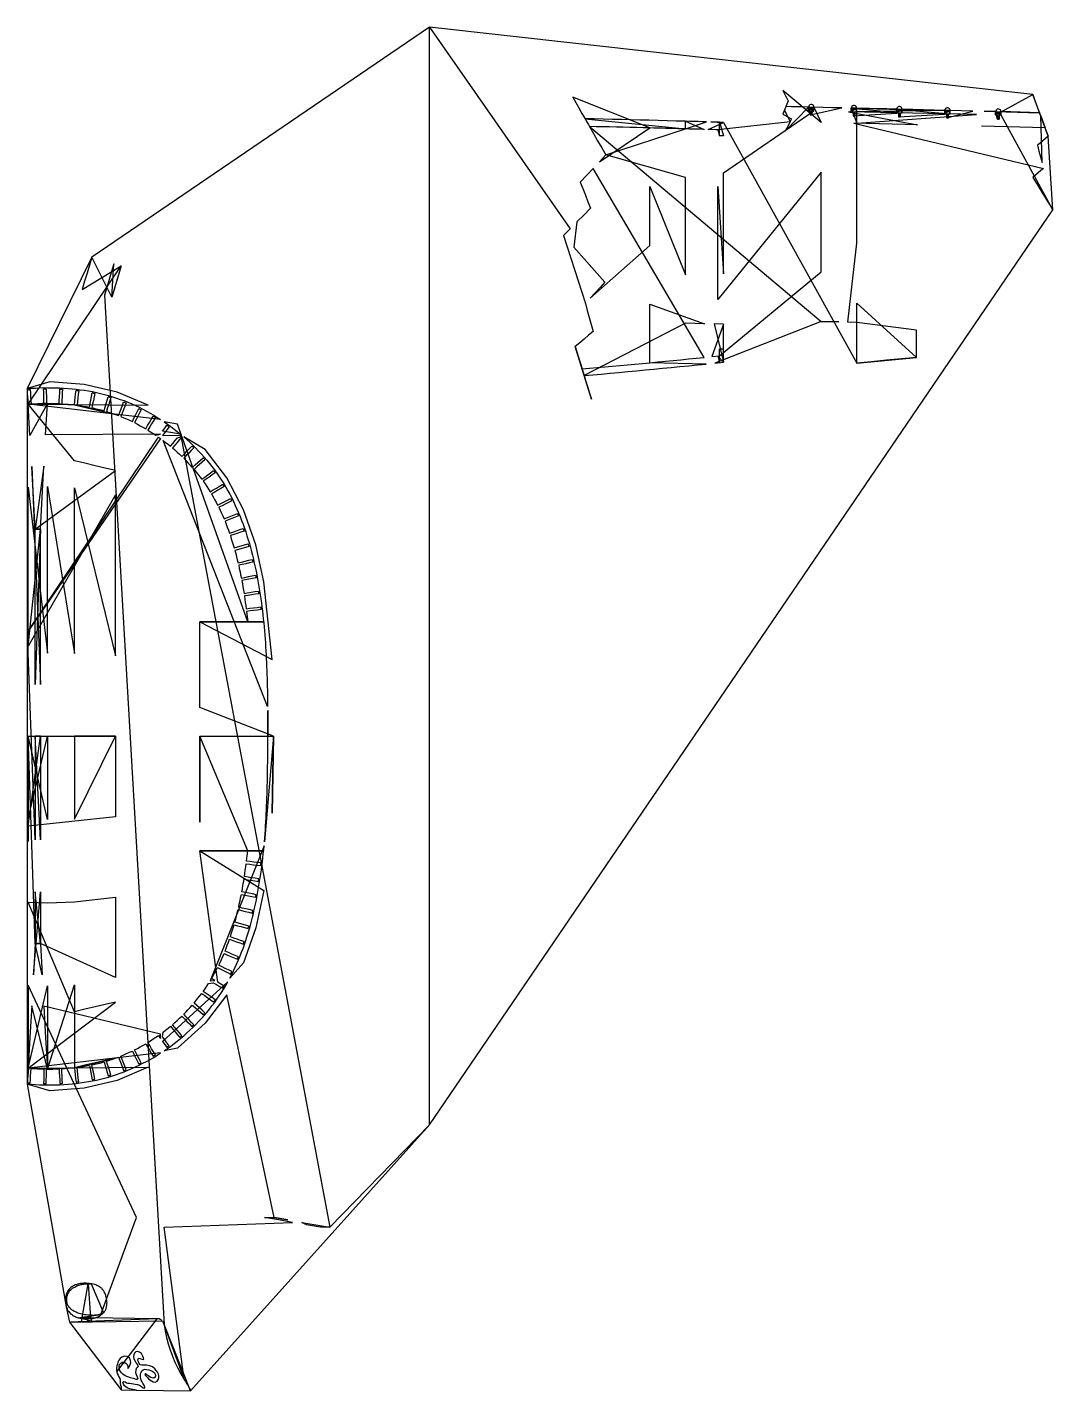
# Model space of a CAD drawing. Header units: metres. Extents: x 0 to 376, y 0 to 500.
import ezdxf

# ---------------------------------------------------------------- set-up
doc = ezdxf.new("R2010")
doc.units = ezdxf.units.M

msp = doc.modelspace()

# ---------------------------------------------------------------- linework, layer by layer
at = {"layer": 'BODY_OUTLINE', "color": 1}
msp.add_lwpolyline([(0, 367.55), (0, 112.44), (14.31, 30.79), (15.53, 25.16), (34.48, 0.37), (40.13, 0.25), (59.93, 0), (147.55, 97.5), (376.3, 433.06), (374.61, 460.08), (368.98, 475.29), (147.55, 500), (23.75, 415.73)], close=True, dxfattribs=at)
at = {"layer": 'BODY_POINTS', "color": 7}
msp.add_lwpolyline([(32.84, 6.93), (33.01, 6.27), (33.3, 5.66), (33.65, 5.08), (34.01, 4.5), (34.01, 4.5), (34.06, 3.88), (34.05, 3.25), (34.07, 2.62), (34.22, 2), (34.22, 2), (34.44, 1.45), (34.52, 0.91), (34.48, 0.37), (40.13, 0.25), (39.43, 0.3), (39.43, 0.3), (38.79, 0.41), (38.16, 0.53), (37.55, 0.7), (36.96, 0.97), (36.96, 0.97), (36.3, 1.34), (35.74, 1.84), (35.32, 2.46), (35.12, 3.2), (35.12, 3.2), (35.43, 3.38), (35.9, 3.21), (36.42, 2.94), (36.9, 2.83), (36.9, 2.83), (37.58, 2.72), (38.26, 2.62), (38.93, 2.53), (39.58, 2.44), (39.58, 2.44), (40.4, 2.27), (41.18, 1.99), (41.91, 1.57), (42.55, 1.03), (42.55, 1.03), (42.98, 0.92), (43.15, 1.27), (43.08, 1.79), (42.79, 2.15), (42.79, 2.15), (42.46, 2.72), (42.11, 3.27), (41.83, 3.85), (41.66, 4.48), (41.66, 4.48), (41.57, 5.03), (41.5, 5.59), (41.54, 6.14), (41.74, 6.67), (41.74, 6.67), (42.02, 7.27), (42.5, 7.71), (43.11, 7.92), (43.76, 7.83), (43.76, 7.83), (44.56, 7.72), (45.33, 7.45), (46.04, 7.05), (46.68, 6.55), (46.68, 6.55), (46.99, 6.07), (47.11, 5.49), (46.96, 4.97), (46.48, 4.63), (46.48, 4.63), (45.81, 4.7), (45.16, 4.94), (44.56, 5.29), (44.01, 5.7), (44.01, 5.7), (43.73, 5.96), (43.38, 6.14), (43.16, 6.11), (43.3, 5.71), (43.3, 5.71), (43.71, 5.25), (44.12, 4.83), (44.53, 4.41), (44.95, 4), (44.95, 4), (45.56, 3.57), (46.25, 3.24), (46.97, 3.16), (47.64, 3.48), (47.64, 3.48), (47.97, 3.83), (48.17, 4.29), (48.29, 4.8), (48.33, 5.32), (48.33, 5.32), (48.15, 6.09), (47.81, 6.81), (47.34, 7.46), (46.78, 8.05), (46.78, 8.05), (45.91, 8.73), (44.9, 9.16), (43.8, 9.38), (42.7, 9.42), (42.7, 9.42), (42.04, 9.37), (41.47, 9.54), (41.05, 9.94), (40.8, 10.54), (40.8, 10.54), (40.59, 11.11), (40.69, 11.66), (41.05, 11.95), (41.64, 11.75), (41.64, 11.75), (42.08, 11.56), (42.53, 11.46), (42.77, 11.58), (42.6, 12.05), (42.6, 12.05), (42.35, 12.87), (41.89, 13.62), (41.25, 14.17), (40.42, 14.42), (40.42, 14.42), (39.8, 14.23), (39.35, 13.77), (39.09, 13.15), (39.02, 12.51), (39.02, 12.51), (39.17, 11.66), (39.54, 10.89), (40.01, 10.16), (40.48, 9.44), (40.48, 9.44), (40.65, 8.99), (40.34, 8.57), (39.93, 8.11), (39.8, 7.56), (39.8, 7.56), (39.77, 6.73), (39.98, 5.92), (40.29, 5.13), (40.57, 4.34), (40.57, 4.34), (40.4, 4.07), (39.95, 4.15), (39.4, 4.35), (38.95, 4.45), (38.95, 4.45), (37.94, 4.72), (36.94, 5.06), (35.99, 5.5), (35.13, 6.07), (35.13, 6.07), (34.64, 6.55), (34.19, 7.08), (33.87, 7.66), (33.76, 8.34), (33.76, 8.34), (33.73, 8.98), (33.91, 9.59), (34.28, 10.12), (34.81, 10.46), (34.81, 10.46), (35.52, 10.49), (36.14, 10.16), (36.63, 9.6), (36.9, 8.95), (36.9, 8.95), (36.88, 8.6), (36.88, 8.24), (36.97, 8.1), (37.17, 8.39), (37.17, 8.39), (37.55, 9.01), (37.82, 9.67), (37.97, 10.37), (37.94, 11.11), (37.94, 11.11), (37.52, 12.02), (36.68, 12.58), (35.66, 12.72), (34.73, 12.35), (34.73, 12.35), (34.12, 11.84), (33.62, 11.23), (33.27, 10.53), (33.12, 9.75), (33.12, 9.75), (32.88, 9.08), (32.76, 8.37), (32.76, 7.64), (32.84, 6.93), (32.84, 6.93), (32.84, 6.93), (32.84, 6.93), (32.84, 6.93), (32.84, 6.93), (47.62, 26.41), (15.53, 25.16), (49.47, 25.69), (49.15, 25.95), (48.8, 26.16), (48.42, 26.31), (48.02, 26.39), (47.62, 26.41), (23.15, 26.73), (22.98, 26.79), (22.81, 26.85), (22.64, 26.91), (22.48, 26.97), (22.48, 26.97), (22.26, 26.97), (22.05, 26.98), (21.84, 26.99), (21.62, 26.99), (21.62, 26.99), (21.42, 26.98), (21.21, 26.96), (21, 26.94), (20.79, 26.92), (20.79, 26.92), (20.67, 26.9), (20.54, 26.88), (20.41, 26.86), (20.28, 26.84), (20.28, 26.84), (20.2, 26.78), (20.12, 26.73), (20.04, 26.67), (19.97, 26.61), (24.29, 26.55), (24.53, 26.62), (24.78, 26.69), (25.02, 26.76), (25.27, 26.83), (25.27, 26.83), (25.56, 26.96), (25.85, 27.09), (26.14, 27.22), (26.44, 27.34), (26.44, 27.34), (26.7, 27.53), (26.97, 27.72), (27.23, 27.9), (27.5, 28.09), (27.5, 28.09), (27.71, 28.3), (27.91, 28.52), (28.12, 28.73), (28.33, 28.94), (28.33, 28.94), (28.46, 29.16), (28.59, 29.38), (28.72, 29.6), (28.85, 29.82), (28.85, 29.82), (28.92, 30.09), (28.99, 30.36), (29.06, 30.64), (29.14, 30.91), (29.14, 30.91), (29.17, 31.25), (29.2, 31.59), (29.24, 31.93), (29.27, 32.28), (29.27, 32.28), (29.22, 32.69), (29.17, 33.09), (29.12, 33.5), (29.07, 33.91), (29.07, 33.91), (28.98, 34.26), (28.89, 34.61), (28.8, 34.96), (28.71, 35.31), (28.71, 35.31), (28.57, 35.62), (28.42, 35.93), (28.28, 36.24), (28.14, 36.55), (28.14, 36.55), (27.94, 36.8), (27.73, 37.05), (27.52, 37.31), (27.32, 37.56), (27.32, 37.56), (27.03, 37.76), (26.74, 37.96), (26.45, 38.16), (26.15, 38.37), (26.15, 38.37), (25.82, 38.5), (25.48, 38.64), (25.15, 38.78), (24.81, 38.91), (24.81, 38.91), (24.28, 39.02), (23.75, 39.14), (23.22, 39.25), (22.69, 39.36), (22.69, 39.36), (22.17, 39.38), (21.64, 39.4), (21.12, 39.42), (20.6, 39.44), (20.6, 39.44), (20.19, 39.38), (19.78, 39.33), (19.37, 39.27), (18.97, 39.21), (18.97, 39.21), (18.62, 39.1), (18.28, 38.99), (17.94, 38.89), (17.59, 38.78), (17.59, 38.78), (17.27, 38.6), (16.94, 38.42), (16.62, 38.24), (16.3, 38.06), (16.3, 38.06), (16.04, 37.82), (15.78, 37.58), (15.52, 37.34), (15.26, 37.1), (15.26, 37.1), (15.04, 36.75), (14.82, 36.4), (14.6, 36.06), (14.38, 35.71), (14.38, 35.71), (14.3, 35.38), (14.22, 35.06), (14.14, 34.74), (14.06, 34.41), (14.06, 34.41), (14.05, 33.95), (14.03, 33.5), (14.02, 33.04), (14.01, 32.58), (14.01, 32.58), (14.08, 32.13), (14.16, 31.68), (14.23, 31.24), (14.31, 30.79), (14.31, 30.79), (14.47, 30.43), (14.63, 30.07), (14.79, 29.7), (14.95, 29.34), (14.95, 29.34), (15.23, 29.04), (15.5, 28.73), (15.77, 28.43), (16.04, 28.12), (16.04, 28.12), (16.33, 27.92), (16.62, 27.72), (16.91, 27.52), (17.2, 27.32), (17.2, 27.32), (17.58, 27.17), (17.96, 27.03), (18.34, 26.89), (18.72, 26.74), (26.95, 28.01), (26.71, 27.96), (26.46, 27.91), (26.22, 27.86), (25.97, 27.81), (25.97, 27.81), (25.6, 27.77), (25.22, 27.72), (24.85, 27.68), (24.47, 27.63), (24.47, 27.63), (24.04, 27.64), (23.6, 27.65), (23.17, 27.66), (22.74, 27.66), (22.74, 27.66), (22.17, 27.73), (21.6, 27.8), (21.03, 27.86), (20.46, 27.93), (20.46, 27.93), (20.01, 28.07), (19.56, 28.2), (19.1, 28.34), (18.65, 28.48), (18.65, 28.48), (18.32, 28.62), (17.99, 28.76), (17.66, 28.91), (17.33, 29.05), (17.33, 29.05), (17.05, 29.23), (16.77, 29.4), (16.48, 29.58), (16.2, 29.75), (16.2, 29.75), (16, 29.95), (15.81, 30.15), (15.62, 30.35), (15.42, 30.56), (15.42, 30.56), (15.24, 30.84), (15.06, 31.13), (14.88, 31.41), (14.7, 31.7), (14.7, 31.7), (14.66, 31.96), (14.61, 32.23), (14.57, 32.49), (14.52, 32.76), (14.52, 32.76), (14.52, 33.09), (14.51, 33.42), (14.51, 33.75), (14.5, 34.08), (14.5, 34.08), (14.57, 34.39), (14.65, 34.7), (14.72, 35.01), (14.79, 35.32), (14.79, 35.32), (14.96, 35.63), (15.14, 35.94), (15.32, 36.25), (15.49, 36.56), (15.49, 36.56), (15.78, 36.82), (16.07, 37.09), (16.37, 37.35), (16.66, 37.62), (16.66, 37.62), (17.04, 37.82), (17.42, 38.03), (17.8, 38.23), (18.19, 38.44), (18.19, 38.44), (18.54, 38.55), (18.9, 38.67), (19.25, 38.79), (19.61, 38.9), (19.61, 38.9), (19.98, 38.97), (20.35, 39.04), (20.72, 39.11), (21.09, 39.18), (21.09, 39.18), (21.4, 39.2), (21.71, 39.22), (22.02, 39.24), (22.33, 39.26), (23.15, 26.73), (23.21, 26.66), (23.28, 26.59), (23.35, 26.52), (23.41, 26.45), (19.91, 26.52), (19.93, 26.54), (19.94, 26.56), (19.95, 26.59), (19.97, 26.61), (23.41, 26.45), (23.63, 26.48), (23.85, 26.5), (24.07, 26.52), (24.29, 26.55), (18.72, 26.74), (19.02, 26.69), (19.32, 26.63), (19.62, 26.57), (19.91, 26.52), (23.41, 26.45), (23.41, 26.21), (23.41, 25.96), (23.41, 25.71), (23.41, 25.47), (19.91, 26.52), (19.91, 26.22), (19.91, 25.92), (19.91, 25.63), (19.91, 25.33), (22.33, 39.26), (22.6, 39.24), (22.88, 39.23), (23.15, 39.22), (23.42, 39.2), (27.94, 28.55), (27.7, 28.42), (27.45, 28.28), (27.2, 28.15), (26.95, 28.01), (40.05, 63.5), (0.38, 148.68), (0.38, 118.24), (7.38, 148.46), (7.38, 117.94), (17.38, 148.85), (17.38, 118.46), (32.38, 121.98), (32.38, 121.98), (28.63, 121.1), (24.88, 120.22), (21.13, 119.34), (17.38, 118.46), (7.38, 117.94), (5.63, 118.02), (3.88, 118.09), (2.13, 118.17), (0.38, 118.24), (44.36, 118.63), (32.96, 113.79), (20.93, 110.96), (8.27, 110.02), (0, 112.44), (0, 112.44), (1.5, 112.37), (3, 112.29), (4.51, 112.22), (6.01, 112.14), (6.01, 112.14), (7.5, 112.16), (9, 112.18), (10.49, 112.2), (11.99, 112.22), (11.99, 112.22), (13.48, 112.34), (14.98, 112.45), (16.47, 112.57), (17.97, 112.69), (17.97, 112.69), (19.45, 112.91), (20.93, 113.14), (22.42, 113.36), (23.9, 113.59), (23.9, 113.59), (25.39, 113.94), (26.87, 114.3), (28.35, 114.65), (29.84, 115.01), (29.84, 115.01), (31.26, 115.49), (32.69, 115.97), (34.11, 116.45), (35.54, 116.93), (35.54, 116.93), (36.93, 117.53), (38.32, 118.14), (39.71, 118.75), (41.1, 119.36), (41.1, 119.36), (42.43, 120.08), (43.77, 120.79), (45.1, 121.51), (46.44, 122.23), (46.44, 122.23), (47.7, 123.05), (48.95, 123.86), (0.49, 118.23), (0.49, 118.23), (0.37, 116.9), (0.26, 115.58), (0.15, 114.25), (0.04, 112.92), (0.04, 112.92), (0.29, 112.91), (0.54, 112.89), (0.8, 112.87), (1.05, 112.85), (1.05, 112.85), (1.14, 114.18), (1.22, 115.51), (1.31, 116.83), (1.4, 118.16), (1.4, 118.16), (2.57, 118.11), (3.74, 118.06), (4.91, 118), (6.07, 117.95), (6.07, 117.95), (6.06, 116.62), (6.04, 115.29), (6.03, 113.96), (6.01, 112.63), (6.01, 112.63), (6.26, 112.63), (6.5, 112.62), (6.74, 112.62), (6.98, 112.62), (6.98, 112.62), (7, 113.95), (7.01, 115.28), (7.03, 116.61), (7.04, 117.94), (7.04, 117.94), (8.21, 117.96), (9.37, 117.98), (10.54, 118), (11.7, 118.02), (11.7, 118.02), (11.77, 116.69), (11.83, 115.36), (11.9, 114.03), (11.97, 112.7), (11.97, 112.7), (12.21, 112.71), (12.45, 112.72), (12.69, 112.74), (12.93, 112.75), (12.93, 112.75), (12.87, 114.08), (12.8, 115.41), (12.74, 116.74), (12.67, 118.06), (12.67, 118.06), (13.83, 118.16), (14.99, 118.26), (16.14, 118.36), (17.3, 118.46), (17.3, 118.46), (17.45, 117.14), (17.61, 115.81), (17.76, 114.49), (17.91, 113.17), (17.91, 113.17), (18.15, 113.2), (18.39, 113.22), (18.63, 113.25), (18.87, 113.28), (18.87, 113.28), (18.72, 114.6), (18.57, 115.92), (18.42, 117.25), (18.26, 118.57), (18.26, 118.57), (19.41, 118.75), (20.55, 118.93), (21.7, 119.11), (22.84, 119.3), (22.84, 119.3), (23.08, 117.99), (23.33, 116.68), (23.57, 115.37), (23.82, 114.06), (23.82, 114.06), (24.07, 114.11), (24.32, 114.16), (24.58, 114.21), (24.83, 114.26), (24.83, 114.26), (24.55, 115.56), (24.27, 116.86), (23.99, 118.16), (23.71, 119.47), (23.71, 119.47), (24.83, 119.74), (25.95, 120.02), (27.07, 120.3), (28.2, 120.58), (28.2, 120.58), (28.57, 119.3), (28.95, 118.03), (29.32, 116.75), (29.7, 115.47), (29.7, 115.47), (29.93, 115.54), (30.17, 115.61), (30.4, 115.68), (30.63, 115.75), (30.63, 115.75), (30.25, 117.02), (29.88, 118.3), (29.5, 119.58), (29.12, 120.85), (29.12, 120.85), (30.22, 121.23), (31.31, 121.61), (32.41, 121.99), (33.5, 122.37), (33.5, 122.37), (33.97, 121.12), (34.43, 119.87), (34.9, 118.63), (35.37, 117.38), (35.37, 117.38), (35.6, 117.48), (35.84, 117.57), (36.08, 117.67), (36.32, 117.76), (36.32, 117.76), (35.82, 118.99), (35.33, 120.23), (34.83, 121.46), (34.34, 122.7), (34.34, 122.7), (35.4, 123.17), (36.45, 123.64), (37.51, 124.11), (38.57, 124.58), (38.57, 124.58), (39.15, 123.39), (39.73, 122.19), (40.31, 120.99), (40.89, 119.79), (40.89, 119.79), (41.12, 119.91), (41.35, 120.02), (41.58, 120.13), (41.81, 120.25), (41.81, 120.25), (41.2, 121.43), (40.59, 122.61), (39.99, 123.8), (39.38, 124.98), (39.38, 124.98), (40.4, 125.54), (41.42, 126.1), (42.44, 126.66), (43.46, 127.21), (43.46, 127.21), (44.14, 126.07), (44.82, 124.93), (45.51, 123.79), (46.19, 122.65), (46.19, 122.65), (46.4, 122.77), (46.6, 122.9), (46.81, 123.02), (47.02, 123.14), (47.02, 123.14), (46.34, 124.29), (45.65, 125.43), (44.97, 126.57), (44.29, 127.71), (44.29, 127.71), (45.26, 128.35), (46.23, 128.99), (47.2, 129.63), (48.17, 130.27), (48.17, 130.27), (48.93, 129.17), (48.9, 130.8), (48.9, 130.8), (6.13, 140.97), (6.75, 129.46), (7.38, 117.94), (1.63, 141.12), (1, 129.68), (0.38, 118.24), (32.38, 142.52), (28.63, 141.64), (24.88, 140.76), (21.13, 139.88), (17.38, 139), (0.38, 179.12), (7.38, 178.97), (17.38, 179.23), (32.38, 180.99), (32.38, 151.48), (4.88, 164), (4.38, 164), (3.88, 164), (3.38, 164), (2.88, 164), (4.88, 164), (5.5, 152.49), (2.88, 164), (2.25, 152.56), (4.88, 183), (4.88, 164), (2.88, 183), (2.88, 164), (0.38, 240), (0.38, 209.56), (7.38, 240), (7.38, 209.48), (0.38, 240), (7.38, 240), (17.38, 240), (32.38, 240), (17.38, 240), (17.38, 209.61), (32.38, 240), (32.38, 210.49), (0.38, 207), (0.38, 201.47), (0.38, 201.47), (0.38, 207), (4.88, 240), (2.88, 240), (4.88, 240), (4.88, 221), (4.88, 202), (2.88, 240), (2.88, 221), (2.88, 202), (0.38, 270.44), (0.38, 300.88), (0.38, 331.31), (7.38, 270.51), (7.38, 301.02), (7.38, 331.54), (17.38, 270.38), (17.38, 300.76), (17.38, 331.15), (32.38, 269.5), (32.38, 299.01), (32.38, 328.51), (0.38, 273), (0.38, 278.52), (48.17, 349.73), (48.17, 349.73), (48.9, 349.2), (48.9, 349.2), (0.38, 278.52), (0.38, 273), (4.88, 315.99), (4.38, 315.99), (3.88, 315.99), (3.38, 315.99), (2.88, 315.99), (4.88, 315.99), (5.5, 327.5), (6.13, 339.02), (2.88, 315.99), (2.25, 327.43), (1.63, 338.87), (4.88, 258.99), (4.88, 277.99), (4.88, 296.99), (4.88, 315.99), (2.88, 258.99), (2.88, 277.99), (2.88, 296.99), (2.88, 315.99), (32.38, 337.47), (28.63, 338.35), (24.88, 339.23), (21.13, 340.11), (17.38, 340.99), (0.38, 361.75), (7.38, 362.05), (17.38, 361.53), (32.38, 358.02), (32.38, 358.02), (28.63, 358.89), (24.88, 359.77), (21.13, 360.65), (17.38, 361.53), (7.38, 362.05), (5.63, 361.98), (3.88, 361.9), (2.13, 361.83), (0.38, 361.75), (44.36, 361.36), (32.96, 366.2), (20.93, 369.03), (8.27, 369.97), (0, 367.55), (0, 367.55), (1.5, 367.63), (3, 367.7), (4.51, 367.78), (6.01, 367.85), (6.01, 367.85), (7.5, 367.83), (9, 367.81), (10.49, 367.79), (11.99, 367.78), (11.99, 367.78), (13.48, 367.66), (14.98, 367.54), (16.47, 367.42), (17.97, 367.3), (17.97, 367.3), (19.45, 367.08), (20.93, 366.86), (22.42, 366.63), (23.9, 366.41), (23.9, 366.41), (25.39, 366.05), (26.87, 365.69), (28.35, 365.34), (29.84, 364.98), (29.84, 364.98), (31.26, 364.5), (32.69, 364.02), (34.11, 363.55), (35.54, 363.07), (35.54, 363.07), (36.93, 362.46), (38.32, 361.85), (39.71, 361.24), (41.1, 360.64), (41.1, 360.64), (42.43, 359.92), (43.77, 359.2), (45.1, 358.48), (46.44, 357.76), (46.44, 357.76), (47.7, 356.95), (48.95, 356.13), (0.49, 361.77), (0.49, 361.77), (0.37, 363.09), (0.26, 364.42), (0.15, 365.74), (0.04, 367.07), (0.04, 367.07), (0.29, 367.09), (0.54, 367.11), (0.8, 367.12), (1.05, 367.14), (1.05, 367.14), (1.14, 365.81), (1.22, 364.49), (1.31, 363.16), (1.4, 361.83), (1.4, 361.83), (2.57, 361.88), (3.74, 361.94), (4.91, 361.99), (6.07, 362.04), (6.07, 362.04), (6.06, 363.37), (6.04, 364.7), (6.03, 366.04), (6.01, 367.37), (6.01, 367.37), (6.26, 367.37), (6.5, 367.37), (6.74, 367.37), (6.98, 367.38), (6.98, 367.38), (7, 366.05), (7.01, 364.72), (7.03, 363.38), (7.04, 362.05), (7.04, 362.05), (8.21, 362.03), (9.37, 362.02), (10.54, 362), (11.7, 361.98), (11.7, 361.98), (11.77, 363.31), (11.83, 364.63), (11.9, 365.96), (11.97, 367.29), (11.97, 367.29), (12.21, 367.28), (12.45, 367.27), (12.69, 367.26), (12.93, 367.25), (12.93, 367.25), (12.87, 365.92), (12.8, 364.59), (12.74, 363.26), (12.67, 361.93), (12.67, 361.93), (13.83, 361.83), (14.99, 361.73), (16.14, 361.63), (17.3, 361.54), (17.3, 361.54), (17.45, 362.86), (17.61, 364.18), (17.76, 365.5), (17.91, 366.82), (17.91, 366.82), (18.15, 366.8), (18.39, 366.77), (18.63, 366.74), (18.87, 366.71), (18.87, 366.71), (18.72, 365.39), (18.57, 364.07), (18.42, 362.75), (18.26, 361.43), (18.26, 361.43), (19.41, 361.24), (20.55, 361.06), (21.7, 360.88), (22.84, 360.7), (22.84, 360.7), (23.08, 362.01), (23.33, 363.31), (23.57, 364.62), (23.82, 365.93), (23.82, 365.93), (24.07, 365.88), (24.32, 365.83), (24.58, 365.78), (24.83, 365.73), (24.83, 365.73), (24.55, 364.43), (24.27, 363.13), (23.99, 361.83), (23.71, 360.53), (23.71, 360.53), (24.83, 360.25), (25.95, 359.97), (27.07, 359.69), (28.2, 359.41), (28.2, 359.41), (28.57, 360.69), (28.95, 361.97), (29.32, 363.24), (29.7, 364.52), (29.7, 364.52), (29.93, 364.45), (30.17, 364.38), (30.4, 364.31), (30.63, 364.25), (30.63, 364.25), (30.25, 362.97), (29.88, 361.69), (29.5, 360.42), (29.12, 359.14), (29.12, 359.14), (30.22, 358.76), (31.31, 358.38), (32.41, 358.01), (33.5, 357.63), (33.5, 357.63), (33.97, 358.87), (34.43, 360.12), (34.9, 361.37), (35.37, 362.61), (35.37, 362.61), (35.6, 362.52), (35.84, 362.42), (36.08, 362.33), (36.32, 362.23), (36.32, 362.23), (35.82, 361), (35.33, 359.76), (34.83, 358.53), (34.34, 357.29), (34.34, 357.29), (35.4, 356.82), (36.45, 356.35), (37.51, 355.88), (38.57, 355.41), (38.57, 355.41), (39.15, 356.61), (39.73, 357.81), (40.31, 359), (40.89, 360.2), (40.89, 360.2), (41.12, 360.09), (41.35, 359.97), (41.58, 359.86), (41.81, 359.75), (41.81, 359.75), (41.2, 358.56), (40.59, 357.38), (39.99, 356.19), (39.38, 355.01), (39.38, 355.01), (40.4, 354.45), (41.42, 353.89), (42.44, 353.34), (43.46, 352.78), (43.46, 352.78), (44.14, 353.92), (44.82, 355.06), (45.51, 356.2), (46.19, 357.35), (46.19, 357.35), (46.4, 357.22), (46.6, 357.1), (46.81, 356.97), (47.02, 356.85), (47.02, 356.85), (46.34, 355.71), (45.65, 354.57), (44.97, 353.42), (44.29, 352.28), (44.29, 352.28), (45.26, 351.64), (46.23, 351), (47.2, 350.37), (48.93, 350.82), (6.75, 350.53), (7.38, 362.05), (1, 350.31), (0.38, 361.75), (34.51, 412.47), (31.03, 400.98), (23.75, 415.73), (22.85, 412.76), (21.95, 409.8), (21.05, 406.83), (20.15, 403.86), (34.51, 412.47), (33.64, 409.6), (32.77, 406.73), (31.9, 403.86), (31.03, 400.98), (31.81, 413.29), (30.93, 410.39), (30.06, 407.5), (29.18, 404.6), (28.3, 401.71), (50.19, 24.26), (50.1, 24.66), (49.95, 25.04), (49.73, 25.38), (57.58, 4.13), (58.01, 3.42), (58.44, 2.71), (58.88, 2), (59.31, 1.29), (59.31, 1.29), (59.52, 0.86), (59.73, 0.43), (59.93, 0), (50.19, 24.26), (50.59, 21.9), (51.09, 19.55), (51.7, 17.23), (52.42, 14.94), (53.25, 12.69), (54.18, 10.47), (55.22, 8.31), (56.35, 6.19), (57.58, 4.13), (50.3, 60), (97.29, 61.75), (92.16, 62.62), (87.03, 63.5), (90.55, 63.5), (95.67, 62.62), (90.55, 63.5), (73.27, 145.18), (65.25, 134.81), (65.25, 134.81), (55.12, 125.6), (50.21, 124.67), (51.47, 125.49), (51.47, 125.49), (52.67, 126.41), (53.87, 127.33), (55.07, 128.25), (56.27, 129.17), (56.27, 129.17), (57.4, 130.18), (58.52, 131.19), (59.65, 132.2), (60.78, 133.21), (60.78, 133.21), (61.82, 134.31), (62.86, 135.4), (63.91, 136.5), (64.95, 137.59), (64.95, 137.59), (65.9, 138.76), (66.85, 139.93), (67.79, 141.11), (68.74, 142.28), (68.74, 142.28), (69.59, 143.54), (70.43, 144.81), (71.28, 146.07), (72.12, 147.34), (72.12, 147.34), (72.85, 148.65), (73.58, 149.96), (49.68, 128.08), (50.44, 126.98), (51.19, 125.89), (51.19, 125.89), (51.4, 126.04), (51.61, 126.18), (51.82, 126.33), (52.02, 126.48), (52.02, 126.48), (51.24, 127.56), (50.46, 128.64), (49.68, 129.72), (49.82, 131.51), (50.74, 132.22), (51.66, 132.94), (52.58, 133.65), (52.58, 133.65), (53.43, 132.62), (54.27, 131.6), (55.12, 130.57), (55.97, 129.54), (55.97, 129.54), (56.16, 129.71), (56.36, 129.87), (56.55, 130.04), (56.75, 130.2), (56.75, 130.2), (55.88, 131.21), (55.01, 132.22), (54.14, 133.22), (53.27, 134.23), (53.27, 134.23), (54.13, 135.02), (54.99, 135.8), (55.86, 136.58), (56.72, 137.36), (56.72, 137.36), (57.65, 136.41), (58.58, 135.46), (59.51, 134.51), (60.44, 133.56), (60.44, 133.56), (60.61, 133.73), (60.78, 133.9), (60.96, 134.07), (61.13, 134.23), (61.13, 134.23), (60.2, 135.19), (59.27, 136.14), (58.34, 137.09), (57.41, 138.04), (57.41, 138.04), (58.19, 138.88), (58.98, 139.71), (59.77, 140.55), (60.55, 141.38), (60.55, 141.38), (61.56, 140.51), (62.57, 139.65), (63.58, 138.78), (64.58, 137.91), (64.58, 137.91), (64.74, 138.09), (64.9, 138.27), (65.06, 138.46), (65.22, 138.64), (65.22, 138.64), (64.21, 139.51), (63.2, 140.38), (62.19, 141.25), (61.19, 142.12), (61.19, 142.12), (61.91, 143.02), (62.63, 143.92), (63.35, 144.82), (64.07, 145.72), (64.07, 145.72), (65.14, 144.93), (66.21, 144.14), (67.28, 143.35), (68.35, 142.56), (68.35, 142.56), (68.5, 142.77), (68.65, 142.98), (68.8, 143.19), (68.95, 143.4), (68.95, 143.4), (67.86, 144.16), (66.77, 144.92), (65.68, 145.69), (64.59, 146.45), (64.59, 146.45), (65.23, 147.42), (65.86, 148.38), (66.5, 149.35), (68.28, 149.63), (69.42, 148.95), (70.56, 148.27), (71.71, 147.58), (71.71, 147.58), (71.83, 147.79), (71.95, 148), (72.08, 148.21), (72.2, 148.41), (72.2, 148.41), (71.06, 149.1), (69.92, 149.78), (63.38, 198), (86.73, 198), (80.9, 198), (75.06, 198), (69.22, 198), (63.38, 198), (86.87, 183.38), (83.82, 169.76), (79.37, 156.92), (74.31, 151.27), (75.03, 152.58), (75.03, 152.58), (75.67, 153.95), (76.3, 155.32), (76.94, 156.69), (77.57, 158.06), (77.57, 158.06), (78.1, 159.45), (78.64, 160.84), (79.17, 162.23), (79.71, 163.62), (79.71, 163.62), (80.16, 165.05), (80.61, 166.49), (81.07, 167.92), (81.52, 169.35), (81.52, 169.35), (81.89, 170.77), (82.27, 172.2), (82.64, 173.62), (83.01, 175.04), (83.01, 175.04), (83.32, 176.5), (83.63, 177.95), (83.94, 179.4), (84.26, 180.86), (84.26, 180.86), (84.51, 182.31), (84.77, 183.77), (85.02, 185.23), (85.28, 186.69), (85.28, 186.69), (85.49, 188.15), (85.7, 189.61), (85.91, 191.07), (86.12, 192.53), (86.12, 192.53), (86.28, 193.99), (86.45, 195.46), (86.61, 196.92), (86.78, 198.39), (86.78, 198.39), (86.9, 199.85), (67.14, 150.32), (67.14, 150.32), (68.78, 150.46), (67.63, 151.15), (67.63, 151.15), (68.19, 152.17), (68.75, 153.18), (69.31, 154.2), (69.86, 155.22), (69.86, 155.22), (71.05, 154.62), (72.23, 154.01), (73.42, 153.4), (74.6, 152.8), (74.6, 152.8), (74.72, 153.03), (74.83, 153.25), (74.94, 153.48), (75.06, 153.71), (75.06, 153.71), (73.86, 154.29), (72.66, 154.87), (71.47, 155.45), (70.27, 156.03), (70.27, 156.03), (70.75, 157.09), (71.24, 158.15), (71.72, 159.22), (72.21, 160.28), (72.21, 160.28), (73.43, 159.77), (74.66, 159.26), (75.89, 158.75), (77.12, 158.24), (77.12, 158.24), (77.22, 158.47), (77.31, 158.69), (77.4, 158.91), (77.49, 159.14), (77.49, 159.14), (76.26, 159.65), (75.03, 160.15), (73.8, 160.66), (72.58, 161.17), (72.58, 161.17), (72.99, 162.27), (73.4, 163.36), (73.82, 164.46), (74.23, 165.55), (74.23, 165.55), (75.48, 165.11), (76.74, 164.67), (77.99, 164.23), (79.25, 163.78), (79.25, 163.78), (79.33, 164.02), (79.41, 164.26), (79.49, 164.5), (79.58, 164.74), (79.58, 164.74), (78.31, 165.16), (77.05, 165.58), (75.79, 166), (74.53, 166.42), (74.53, 166.42), (74.88, 167.54), (75.23, 168.66), (75.58, 169.77), (75.92, 170.89), (75.92, 170.89), (77.21, 170.54), (78.49, 170.19), (79.77, 169.83), (81.06, 169.48), (81.06, 169.48), (81.12, 169.71), (81.18, 169.95), (81.25, 170.18), (81.31, 170.41), (81.31, 170.41), (80.03, 170.76), (78.75, 171.12), (77.46, 171.47), (76.18, 171.83), (76.18, 171.83), (76.48, 172.98), (76.78, 174.13), (77.07, 175.28), (77.37, 176.43), (77.37, 176.43), (78.66, 176.11), (79.96, 175.8), (81.25, 175.48), (82.54, 175.16), (82.54, 175.16), (82.6, 175.41), (82.66, 175.66), (82.72, 175.91), (82.77, 176.16), (82.77, 176.16), (81.47, 176.45), (80.17, 176.73), (78.88, 177.02), (77.58, 177.3), (77.58, 177.3), (77.82, 178.47), (78.07, 179.64), (78.31, 180.81), (78.56, 181.97), (78.56, 181.97), (79.86, 181.72), (81.17, 181.46), (82.47, 181.21), (83.78, 180.95), (83.78, 180.95), (83.83, 181.19), (83.87, 181.42), (83.92, 181.66), (83.97, 181.9), (83.97, 181.9), (82.66, 182.16), (81.36, 182.41), (80.05, 182.67), (78.74, 182.92), (78.74, 182.92), (78.94, 184.09), (79.14, 185.25), (79.34, 186.42), (79.54, 187.58), (79.54, 187.58), (80.86, 187.38), (82.17, 187.17), (83.49, 186.97), (84.8, 186.76), (84.8, 186.76), (84.84, 187), (84.88, 187.24), (84.91, 187.48), (84.95, 187.72), (84.95, 187.72), (83.64, 187.92), (82.32, 188.13), (81.01, 188.33), (79.69, 188.54), (79.69, 188.54), (79.86, 189.71), (80.02, 190.89), (80.19, 192.06), (80.36, 193.24), (80.36, 193.24), (81.68, 193.07), (83, 192.91), (84.32, 192.75), (85.64, 192.58), (85.64, 192.58), (85.67, 192.82), (85.7, 193.06), (85.73, 193.3), (85.76, 193.54), (85.76, 193.54), (84.44, 193.71), (83.12, 193.87), (81.8, 194.03), (80.48, 194.2), (80.48, 194.2), (80.58, 195.15), (80.68, 196.1), (80.79, 197.05), (80.89, 198), (63.38, 240), (63.38, 229.5), (63.38, 219), (63.38, 208.5), (63.38, 240), (90.38, 240), (89.85, 211.86), (90.38, 240), (87.03, 201.31), (87.16, 202.77), (87.28, 204.23), (87.28, 204.23), (87.38, 205.7), (87.47, 207.16), (87.56, 208.62), (87.65, 210.08), (87.65, 210.08), (87.72, 211.54), (87.78, 213), (87.85, 214.47), (87.92, 215.93), (87.92, 215.93), (87.96, 217.39), (88, 218.85), (88.04, 220.31), (88.09, 221.77), (88.09, 221.77), (88.11, 223.23), (88.14, 224.69), (88.16, 226.15), (88.18, 227.61), (88.18, 227.61), (88.2, 229.06), (88.22, 230.51), (88.23, 231.96), (88.25, 233.41), (88.25, 233.41), (88.25, 235.06), (88.25, 236.7), (88.25, 238.35), (88.25, 240), (88.22, 249.48), (88.23, 248.03), (88.25, 246.58), (88.25, 246.58), (88.25, 244.93), (88.25, 243.29), (88.25, 241.64), (88.25, 240), (90.38, 240), (63.38, 250.5), (63.38, 261), (63.38, 271.5), (63.38, 282), (86.73, 282), (80.9, 282), (75.06, 282), (69.22, 282), (63.38, 282), (89.85, 268.14), (86.87, 296.61), (83.82, 310.24), (79.37, 323.07), (73.27, 334.82), (65.25, 345.18), (65.25, 345.18), (57.4, 349.81), (58.52, 348.8), (59.65, 347.79), (60.78, 346.78), (60.78, 346.78), (61.82, 345.69), (62.86, 344.59), (63.91, 343.5), (64.95, 342.4), (64.95, 342.4), (65.9, 341.23), (66.85, 340.06), (67.79, 338.89), (68.74, 337.72), (68.74, 337.72), (69.59, 336.45), (70.43, 335.19), (71.28, 333.92), (72.12, 332.66), (72.12, 332.66), (72.85, 331.35), (73.58, 330.04), (74.31, 328.73), (75.03, 327.42), (75.03, 327.42), (75.67, 326.05), (76.3, 324.68), (76.94, 323.31), (77.57, 321.94), (77.57, 321.94), (78.1, 320.55), (78.64, 319.15), (79.17, 317.76), (79.71, 316.37), (79.71, 316.37), (80.16, 314.94), (80.61, 313.51), (81.07, 312.08), (81.52, 310.64), (81.52, 310.64), (81.89, 309.22), (82.27, 307.8), (82.64, 306.37), (83.01, 304.95), (83.01, 304.95), (83.32, 303.5), (83.63, 302.04), (83.94, 300.59), (84.26, 299.14), (84.26, 299.14), (84.51, 297.68), (84.77, 296.22), (85.02, 294.76), (85.28, 293.31), (85.28, 293.31), (85.49, 291.85), (85.7, 290.39), (85.91, 288.93), (86.12, 287.47), (86.12, 287.47), (86.28, 286), (86.45, 284.54), (86.61, 283.07), (86.78, 281.61), (86.78, 281.61), (86.9, 280.15), (87.03, 278.68), (87.16, 277.22), (87.28, 275.76), (87.28, 275.76), (87.38, 274.3), (87.47, 272.84), (87.56, 271.37), (87.65, 269.91), (87.65, 269.91), (87.72, 268.45), (87.78, 266.99), (87.85, 265.53), (87.92, 264.07), (87.92, 264.07), (87.96, 262.61), (88, 261.15), (88.04, 259.69), (88.09, 258.23), (88.09, 258.23), (88.11, 256.77), (88.14, 255.31), (88.16, 253.85), (88.18, 252.39), (88.18, 252.39), (88.2, 250.94), (49.82, 348.48), (50.74, 347.77), (51.66, 347.06), (52.58, 346.34), (52.58, 346.34), (53.43, 347.37), (54.27, 348.4), (55.12, 349.42), (56.55, 349.96), (56.75, 349.79), (56.75, 349.79), (55.88, 348.79), (55.01, 347.78), (54.14, 346.77), (53.27, 345.76), (53.27, 345.76), (54.13, 344.98), (54.99, 344.2), (55.86, 343.41), (56.72, 342.63), (56.72, 342.63), (57.65, 343.58), (58.58, 344.53), (59.51, 345.48), (60.44, 346.44), (60.44, 346.44), (60.61, 346.27), (60.78, 346.1), (60.96, 345.93), (61.13, 345.76), (61.13, 345.76), (60.2, 344.81), (59.27, 343.86), (58.34, 342.9), (57.41, 341.95), (57.41, 341.95), (58.19, 341.12), (58.98, 340.28), (59.77, 339.45), (60.55, 338.61), (60.55, 338.61), (61.56, 339.48), (62.57, 340.35), (63.58, 341.22), (64.58, 342.09), (64.58, 342.09), (64.74, 341.9), (64.9, 341.72), (65.06, 341.54), (65.22, 341.35), (65.22, 341.35), (64.21, 340.48), (63.2, 339.62), (62.19, 338.75), (61.19, 337.88), (61.19, 337.88), (61.91, 336.98), (62.63, 336.07), (63.35, 335.17), (64.07, 334.27), (64.07, 334.27), (65.14, 335.06), (66.21, 335.85), (67.28, 336.64), (68.35, 337.43), (68.35, 337.43), (68.5, 337.22), (68.65, 337.01), (68.8, 336.8), (68.95, 336.6), (68.95, 336.6), (67.86, 335.83), (66.77, 335.07), (65.68, 334.31), (64.59, 333.54), (64.59, 333.54), (65.23, 332.58), (65.86, 331.61), (66.5, 330.64), (67.14, 329.68), (67.14, 329.68), (68.28, 330.36), (69.42, 331.04), (70.56, 331.73), (71.71, 332.41), (71.71, 332.41), (71.83, 332.2), (71.95, 331.99), (72.08, 331.79), (72.2, 331.58), (72.2, 331.58), (71.06, 330.9), (69.92, 330.21), (68.78, 329.53), (67.63, 328.85), (67.63, 328.85), (68.19, 327.83), (68.75, 326.81), (69.31, 325.79), (69.86, 324.77), (69.86, 324.77), (71.05, 325.38), (72.23, 325.98), (73.42, 326.59), (74.6, 327.2), (74.6, 327.2), (74.72, 326.97), (74.83, 326.74), (74.94, 326.51), (75.06, 326.28), (75.06, 326.28), (73.86, 325.7), (72.66, 325.12), (71.47, 324.54), (70.27, 323.96), (70.27, 323.96), (70.75, 322.9), (71.24, 321.84), (71.72, 320.78), (72.21, 319.72), (72.21, 319.72), (73.43, 320.22), (74.66, 320.73), (75.89, 321.24), (77.12, 321.75), (77.12, 321.75), (77.22, 321.53), (77.31, 321.3), (77.4, 321.08), (77.49, 320.86), (77.49, 320.86), (76.26, 320.35), (75.03, 319.84), (73.8, 319.33), (72.58, 318.82), (72.58, 318.82), (72.99, 317.73), (73.4, 316.63), (73.82, 315.54), (74.23, 314.44), (74.23, 314.44), (75.48, 314.88), (76.74, 315.33), (77.99, 315.77), (79.25, 316.21), (79.25, 316.21), (79.33, 315.97), (79.41, 315.73), (79.49, 315.5), (79.58, 315.26), (79.58, 315.26), (78.31, 314.84), (77.05, 314.41), (75.79, 313.99), (74.53, 313.57), (74.53, 313.57), (74.88, 312.45), (75.23, 311.34), (75.58, 310.22), (75.92, 309.1), (75.92, 309.1), (77.21, 309.45), (78.49, 309.81), (79.77, 310.16), (81.06, 310.51), (81.06, 310.51), (81.12, 310.28), (81.18, 310.05), (81.25, 309.82), (81.31, 309.58), (81.31, 309.58), (80.03, 309.23), (78.75, 308.88), (77.46, 308.52), (76.18, 308.17), (76.18, 308.17), (76.48, 307.02), (76.78, 305.86), (77.07, 304.71), (77.37, 303.56), (77.37, 303.56), (78.66, 303.88), (79.96, 304.2), (81.25, 304.52), (82.54, 304.83), (82.54, 304.83), (82.6, 304.58), (82.66, 304.33), (82.72, 304.08), (82.77, 303.83), (82.77, 303.83), (81.47, 303.55), (80.17, 303.26), (78.88, 302.98), (77.58, 302.69), (77.58, 302.69), (77.82, 301.52), (78.07, 300.35), (78.31, 299.19), (78.56, 298.02), (78.56, 298.02), (79.86, 298.28), (81.17, 298.53), (82.47, 298.79), (83.78, 299.04), (83.78, 299.04), (83.83, 298.81), (83.87, 298.57), (83.92, 298.33), (83.97, 298.09), (83.97, 298.09), (82.66, 297.84), (81.36, 297.58), (80.05, 297.33), (78.74, 297.07), (78.74, 297.07), (78.94, 295.91), (79.14, 294.74), (79.34, 293.58), (79.54, 292.41), (79.54, 292.41), (80.86, 292.62), (82.17, 292.82), (83.49, 293.03), (84.8, 293.23), (84.8, 293.23), (84.84, 292.99), (84.88, 292.75), (84.91, 292.51), (84.95, 292.28), (84.95, 292.28), (83.64, 292.07), (82.32, 291.87), (81.01, 291.66), (79.69, 291.46), (79.69, 291.46), (79.86, 290.28), (80.02, 289.11), (80.19, 287.93), (80.36, 286.76), (80.36, 286.76), (81.68, 286.92), (83, 287.08), (84.32, 287.25), (85.64, 287.41), (85.64, 287.41), (85.67, 287.17), (85.7, 286.93), (85.73, 286.69), (85.76, 286.45), (85.76, 286.45), (84.44, 286.29), (83.12, 286.12), (81.8, 285.96), (80.48, 285.8), (80.48, 285.8), (80.58, 284.85), (80.68, 283.9), (80.79, 282.95), (80.89, 282), (55.12, 354.4), (50.21, 355.32), (51.47, 354.51), (51.47, 354.51), (52.67, 353.58), (53.87, 352.66), (55.07, 351.74), (56.27, 350.82), (56.27, 350.82), (49.68, 351.92), (50.44, 353.01), (51.19, 354.11), (51.19, 354.11), (51.4, 353.96), (51.61, 353.81), (51.82, 353.66), (52.02, 353.51), (52.02, 353.51), (51.24, 352.43), (50.46, 351.35), (49.68, 350.28), (55.97, 350.45), (55.97, 350.45), (56.16, 350.29), (56.36, 350.12), (111.05, 60), (107.55, 60), (102.42, 60.87), (100.8, 61.75), (105.92, 60.87), (111.05, 60), (147.55, 97.5), (147.55, 298.75), (147.55, 500), (147.55, 500), (199.21, 426.13), (196.72, 423.64), (196.72, 423.64), (204.81, 398.75), (204.81, 398.75), (205.51, 396.18), (206.21, 393.61), (206.91, 391.05), (207.61, 388.48), (207.61, 388.48), (205.98, 387.08), (204.35, 385.68), (202.71, 384.28), (201.08, 382.88), (204.33, 372.25), (207.53, 372.54), (210.73, 372.83), (213.93, 373.12), (217.13, 373.42), (220.33, 373.72), (223.53, 374.01), (226.73, 374.32), (229.93, 374.62), (233.13, 374.93), (236.33, 375.23), (239.52, 375.54), (242.72, 375.86), (245.92, 376.17), (249.12, 376.49), (228.51, 377), (228.51, 398.51), (248.51, 391.28), (245.01, 391.36), (241.51, 391.44), (241.51, 391.44), (204.33, 372.25), (205, 370.09), (205.66, 367.92), (206.33, 365.76), (206.99, 363.59), (201.08, 382.88), (201.71, 380.83), (202.33, 378.79), (202.96, 376.74), (203.59, 374.7), (203.59, 374.7), (203.77, 374.09), (203.96, 373.48), (204.15, 372.86), (204.33, 372.25), (203.59, 374.7), (206.36, 374.95), (209.13, 375.2), (211.9, 375.45), (214.66, 375.7), (217.43, 375.96), (220.2, 376.21), (222.97, 376.47), (225.74, 376.73), (228.51, 377), (228.51, 377), (231.34, 377.27), (234.18, 377.54), (237.01, 377.81), (239.84, 378.09), (242.68, 378.36), (245.51, 378.64), (248.34, 378.92), (207.61, 448.22), (205.28, 445.73), (202.95, 443.24), (202.95, 443.24), (203.88, 440.83), (204.81, 438.42), (205.75, 436.01), (206.68, 433.6), (206.68, 433.6), (204.19, 431.11), (201.7, 428.62), (200.53, 419.36), (204.35, 415.08), (208.16, 410.8), (211.97, 406.53), (211.97, 406.53), (210.18, 404.58), (208.39, 402.64), (206.6, 400.69), (228.51, 420.03), (228.51, 441.55), (241.51, 409.26), (241.51, 427.08), (241.51, 444.9), (212.28, 453.2), (209.95, 450.71), (228.51, 463.06), (200.14, 474.36), (201.28, 472.38), (202.41, 470.4), (203.55, 468.42), (204.68, 466.44), (204.68, 466.44), (205.09, 465.73), (205.5, 465.02), (205.91, 464.31), (206.31, 463.6), (206.31, 463.6), (207.8, 461), (209.3, 458.4), (210.79, 455.8), (212.28, 453.2), (241.51, 462.72), (241.51, 462.72), (241.51, 463.42), (241.51, 464.12), (241.51, 464.82), (241.51, 465.52), (248.45, 462.53), (247.07, 462.57), (245.68, 462.61), (244.29, 462.64), (242.9, 462.68), (241.51, 462.72), (249.3, 465.31), (247.74, 465.35), (246.18, 465.39), (244.62, 465.44), (243.07, 465.48), (241.51, 465.52), (241.51, 465.52), (238.16, 465.61), (234.81, 465.7), (231.47, 465.79), (228.12, 465.87), (224.77, 465.96), (221.42, 466.04), (218.08, 466.12), (214.73, 466.2), (211.38, 466.28), (208.03, 466.36), (204.68, 466.44), (241.51, 462.72), (240.07, 462.76), (238.62, 462.8), (237.18, 462.84), (235.73, 462.87), (234.29, 462.91), (232.84, 462.95), (231.4, 462.99), (229.95, 463.02), (228.51, 463.06), (228.51, 463.06), (226.04, 463.12), (223.58, 463.19), (221.11, 463.25), (218.64, 463.31), (216.18, 463.37), (213.71, 463.43), (211.25, 463.49), (208.78, 463.54), (206.31, 463.6), (291.35, 392.08), (297.85, 391.92), (294.6, 392), (291.35, 392.08), (252.31, 376.81), (255.51, 377.13), (253.38, 379.43), (254.01, 376.98), (254.01, 378.23), (254.01, 379.49), (254.01, 380.75), (254.01, 382), (254.01, 382), (254.18, 382.02), (254.34, 382.04), (254.51, 382.05), (254.68, 382.07), (254.84, 382.09), (255.01, 382.1), (255.18, 382.12), (255.34, 382.14), (255.51, 382.15), (255.51, 391.11), (252.01, 391.19), (255.51, 377.13), (255.51, 380.62), (255.51, 384.12), (255.51, 387.61), (255.51, 391.11), (255.51, 391.11), (251.18, 379.21), (254.01, 379.49), (291.35, 410.34), (291.35, 428.59), (291.35, 446.85), (253.38, 400.17), (253.38, 420.91), (253.38, 441.65), (255.51, 409.61), (255.51, 428.12), (255.51, 446.62), (288.64, 469.33), (288.65, 469.66), (288.65, 470), (288.66, 470.33), (288.67, 470.67), (286.64, 469.38), (286.65, 469.71), (286.65, 470.05), (286.66, 470.38), (286.67, 470.72), (288.67, 470.67), (288.62, 471.01), (288.45, 471.32), (288.19, 471.54), (287.87, 471.67), (287.52, 471.68), (287.19, 471.57), (286.92, 471.35), (286.74, 471.06), (286.67, 470.72), (288.64, 469.33), (288.59, 469.67), (288.42, 469.98), (288.16, 470.21), (287.83, 470.33), (287.49, 470.34), (287.16, 470.23), (286.89, 470.01), (286.71, 469.72), (286.64, 469.38), (287.94, 469.35), (287.93, 468.97), (287.92, 468.6), (287.91, 468.22), (287.9, 467.85), (287.34, 469.36), (287.33, 468.99), (287.32, 468.61), (287.31, 468.24), (287.3, 467.86), (287.9, 467.85), (287.75, 467.85), (287.6, 467.85), (287.45, 467.86), (287.3, 467.86), (298.96, 470.42), (295.53, 470.5), (292.1, 470.58), (288.67, 470.67), (291.35, 465.1), (277.23, 476.76), (277.72, 475.82), (278.22, 474.88), (278.71, 473.94), (279.2, 473), (279.2, 473), (278.71, 471.79), (278.22, 470.58), (277.72, 469.37), (277.23, 468.16), (277.23, 468.16), (278.04, 467.71), (278.84, 467.26), (279.65, 466.82), (280.46, 466.37), (280.46, 466.37), (279.87, 465.25), (279.29, 464.13), (278.71, 463.01), (278.13, 461.89), (286.67, 470.72), (284.59, 470.76), (282.51, 470.81), (280.43, 470.86), (278.35, 470.91), (277.81, 469.57), (279.94, 465.38), (253.38, 462.39), (254.01, 460.17), (254.01, 461.42), (254.01, 462.67), (254.01, 463.92), (254.01, 465.17), (255.51, 460.13), (255.34, 460.13), (255.18, 460.14), (255.01, 460.14), (254.84, 460.15), (254.68, 460.15), (254.51, 460.16), (254.34, 460.16), (254.18, 460.17), (254.01, 460.17), (254.01, 462.37), (252.62, 462.41), (251.23, 462.45), (249.84, 462.49), (255.52, 465.13), (253.97, 465.17), (252.41, 465.22), (250.85, 465.26), (255.51, 465.13), (304.35, 376.79), (304.35, 398.79), (326.35, 378.92), (320.85, 378.39), (315.35, 377.86), (309.85, 377.32), (304.35, 376.79), (326.35, 378.92), (326.35, 381.41), (326.35, 383.89), (326.35, 386.38), (326.35, 388.86), (304.35, 391.77), (301.1, 391.85), (304.35, 420.79), (304.35, 442.79), (304.35, 468.98), (304.36, 469.3), (304.37, 469.63), (304.37, 469.96), (304.38, 470.29), (302.35, 469.02), (302.36, 469.35), (302.37, 469.68), (302.38, 470.01), (302.38, 470.34), (321, 468.6), (321.01, 468.92), (321.01, 469.25), (321.02, 469.57), (321.03, 469.89), (319, 468.65), (319.01, 468.97), (319.01, 469.29), (319.02, 469.61), (319.03, 469.94), (338.64, 468.21), (338.64, 468.52), (338.65, 468.84), (338.66, 469.15), (338.67, 469.47), (336.64, 468.25), (336.64, 468.57), (336.65, 468.88), (336.66, 469.2), (336.67, 469.51), (304.38, 470.29), (304.33, 470.63), (304.16, 470.94), (303.9, 471.17), (303.58, 471.29), (303.23, 471.3), (302.9, 471.19), (302.63, 470.97), (302.45, 470.68), (302.38, 470.34), (321.03, 469.89), (320.98, 470.23), (320.81, 470.54), (320.55, 470.77), (320.23, 470.89), (319.88, 470.9), (319.55, 470.79), (319.28, 470.57), (319.1, 470.28), (319.03, 469.94), (338.67, 469.47), (338.61, 469.81), (338.45, 470.11), (338.19, 470.34), (337.86, 470.47), (337.52, 470.48), (337.19, 470.37), (336.92, 470.15), (336.73, 469.85), (336.67, 469.51), (304.35, 468.98), (304.3, 469.32), (304.13, 469.62), (303.87, 469.85), (303.55, 469.98), (303.2, 469.99), (302.87, 469.88), (302.6, 469.66), (302.42, 469.36), (302.35, 469.02), (303.65, 468.99), (303.64, 468.62), (303.63, 468.24), (303.62, 467.87), (303.62, 467.49), (303.05, 469.01), (303.04, 468.63), (303.03, 468.26), (303.02, 467.88), (303.02, 467.51), (303.62, 467.49), (303.47, 467.5), (303.32, 467.5), (303.17, 467.5), (303.02, 467.51), (321, 468.6), (320.95, 468.95), (320.78, 469.25), (320.52, 469.48), (320.19, 469.61), (319.85, 469.61), (319.52, 469.5), (319.25, 469.28), (319.07, 468.99), (319, 468.65), (320.3, 468.62), (320.29, 468.24), (320.28, 467.87), (320.27, 467.49), (320.26, 467.12), (319.7, 468.63), (319.69, 468.26), (319.68, 467.88), (319.67, 467.51), (319.66, 467.13), (320.26, 467.12), (320.11, 467.12), (319.96, 467.13), (319.81, 467.13), (319.66, 467.13), (338.64, 468.21), (338.58, 468.55), (338.42, 468.85), (338.16, 469.08), (337.83, 469.21), (337.48, 469.22), (337.16, 469.1), (336.88, 468.89), (336.7, 468.59), (336.64, 468.25), (337.94, 468.22), (337.93, 467.85), (337.92, 467.47), (337.91, 467.1), (337.9, 466.72), (337.34, 468.24), (337.33, 467.86), (337.32, 467.49), (337.31, 467.11), (337.3, 466.74), (337.9, 466.72), (337.75, 466.73), (337.6, 466.73), (337.45, 466.73), (337.3, 466.74), (347.01, 469.27), (342.84, 469.37), (338.67, 469.47), (336.67, 469.51), (332.76, 469.61), (328.85, 469.7), (324.94, 469.8), (321.03, 469.89), (319.03, 469.94), (315.37, 470.03), (311.71, 470.11), (308.04, 470.2), (304.38, 470.29), (302.38, 470.34), (304.35, 464.79), (348.36, 467.99), (324.84, 468.52), (301.33, 469.04), (326.71, 464.25), (303.33, 464.81), (372.92, 448.26), (372.92, 448.26), (371.94, 447.42), (370.95, 446.57), (369.97, 445.73), (368.98, 444.88), (368.98, 444.88), (370.81, 441.93), (372.64, 438.97), (374.47, 436.02), (376.3, 433.06), (357.32, 467.78), (357.33, 468.09), (357.34, 468.4), (357.34, 468.71), (357.35, 469.02), (355.32, 467.83), (355.33, 468.14), (355.34, 468.45), (355.34, 468.76), (355.35, 469.06), (357.35, 469.02), (357.3, 469.36), (357.13, 469.67), (356.87, 469.89), (356.55, 470.02), (356.2, 470.03), (355.87, 469.92), (355.6, 469.7), (355.42, 469.41), (355.35, 469.06), (357.32, 467.78), (357.27, 468.13), (357.1, 468.43), (356.84, 468.66), (356.52, 468.79), (356.17, 468.8), (355.84, 468.68), (355.57, 468.47), (355.39, 468.17), (355.32, 467.83), (356.62, 467.8), (356.61, 467.43), (356.6, 467.05), (356.6, 466.68), (356.59, 466.3), (356.02, 467.82), (356.01, 467.44), (356, 467.07), (356, 466.69), (355.99, 466.32), (356.59, 466.3), (356.44, 466.31), (356.29, 466.31), (356.14, 466.31), (355.99, 466.32), (355.35, 469.06), (351.18, 469.17), (371.43, 468.68), (367.91, 468.76), (364.39, 468.85), (360.87, 468.93), (357.35, 469.02), (368.98, 475.29), (370.39, 471.49), (371.8, 467.69), (373.2, 463.89), (374.61, 460.08), (374.61, 460.08), (373.63, 459.24), (372.64, 458.4), (371.66, 457.55), (370.67, 456.71), (370.67, 456.71), (371.23, 454.6), (371.8, 452.48), (372.36, 450.37), (371.88, 467.46), (373.48, 463.13), (350.1, 463.69)], dxfattribs=at)

doc.saveas('drawing.dxf')
